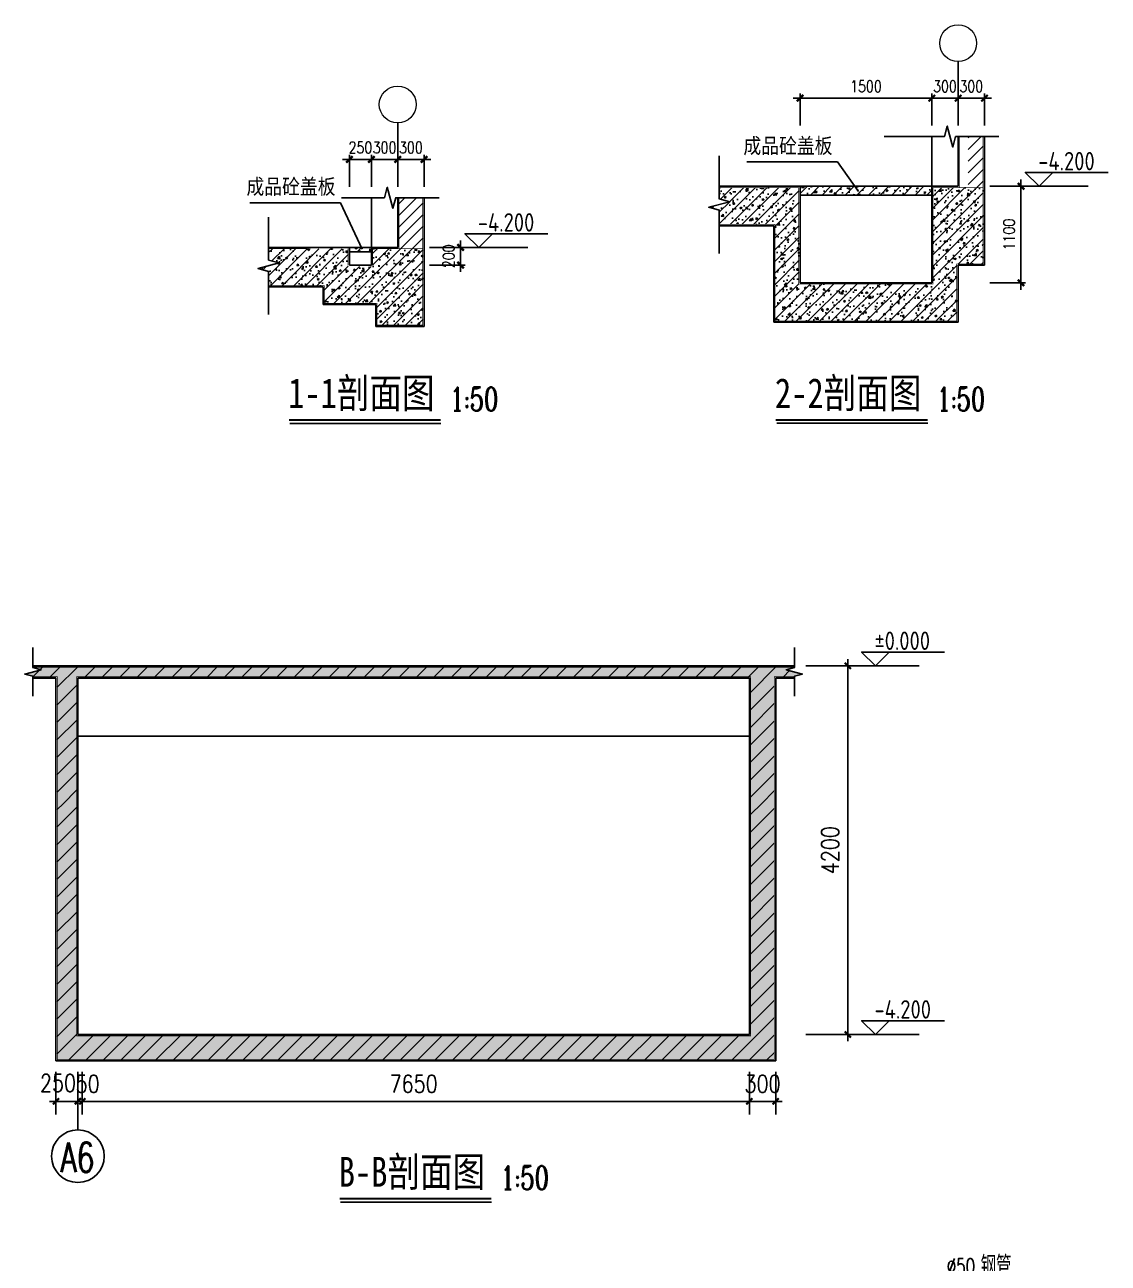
# Model space of a CAD drawing. Extents: x 953929 to 1132291, y -67290 to 107124.
# Drawn here: x 977751 to 990094, y -43753 to -29642 of the extents above; entities that cross this region are included whole.
import ezdxf
from ezdxf.enums import TextEntityAlignment as Align

# ---------------------------------------------------------------- set-up
doc = ezdxf.new("R2010")
doc.units = 0
doc.header["$MEASUREMENT"] = 0
doc.layers.get('0').update_dxf_attribs({"linetype": 'CONTINUOUS'})
doc.layers.get('DEFPOINTS').update_dxf_attribs({"linetype": 'CONTINUOUS'})
doc.layers.add('AXIS', color=3, linetype='CONTINUOUS', lineweight=9)
for name, color, linetype in [('DIM', 7, 'CONTINUOUS'), ('LG', 11, 'CONTINUOUS'), ('PUB_DIM', 123, 'CONTINUOUS'), ('PUB_TEXT', 7, 'CONTINUOUS'), ('WINDOWS', 4, 'CONTINUOUS'), ('WZ', 1, 'CONTINUOUS'), ('阳台', 4, 'CONTINUOUS')]:
    doc.layers.add(name, color=color, linetype=linetype)
doc.styles.add('_HZTXT', font='txt', dxfattribs={"width": 0.8, "bigfont": 'HZTXT'})
doc.styles.add('CHINA', font='SimSun.ttf', dxfattribs={"width": 0.85, "height": 150})
doc.styles.add('DIM_FONT', font='SIMPLEX.shx', dxfattribs={"width": 0.8})
doc.styles.add('ROMAND', font='romanc.shx', dxfattribs={"bigfont": 'bigfont.shx'})
doc.styles.add('ST', font='SimSun.ttf', dxfattribs={"width": 0.6, "height": 300})
doc.styles.add('TSS', font='tssdeng.shx', dxfattribs={"width": 0.85, "bigfont": 'tssdchn.shx'})
doc.dimstyles.new('100-MS-OUT', dxfattribs={"dimscale": 0, "dimtxt": 250, "dimasz": 1, "dimexe": 150, "dimexo": 0, "dimgap": 150, "dimtad": 1, "dimdec": 0, "dimzin": 0, "dimdsep": 46, "dimtxsty": 'DIM_FONT', "dimsah": 1, "dimcen": 200, "dimclrd": 4, "dimclre": 4, "dimclrt": 4, "dimadec": 0, "dimazin": 0, "dimtfac": 1, "dimtdec": 0, "dimtix": 1, "dimtmove": 2, "dimatfit": 3, "dimfxl": 0, "dimtolj": 1, "dimtzin": 0, "dimarcsym": 0})
doc.dimstyles.get("Standard").update_dxf_attribs({"dimtxt": 375, "dimasz": 1, "dimexe": 150, "dimexo": 0, "dimgap": 200, "dimtad": 1, "dimdec": 0, "dimzin": 0, "dimdsep": 46, "dimtxsty": 'DIM_FONT', "dimblk1": '_DIMX', "dimblk2": '_DIMX', "dimsah": 1, "dimcen": 200, "dimclrd": 256, "dimclre": 256, "dimclrt": 4, "dimadec": 0, "dimazin": 0, "dimtfac": 1, "dimtdec": 0, "dimtix": 1, "dimtmove": 2, "dimatfit": 3, "dimldrblk": '_DIMX', "dimfxl": 0, "dimtolj": 1, "dimtzin": 0, "dimarcsym": 0})
pattern_1 = [(45, (-6195.09443224594, 704.582923099515), (-99.43689110435824, 99.43689110435825), [])]

# ---------------------------------------------------------------- blocks, each defined once
blk = doc.blocks.new('_DIMX')
blk.add_line((-150, 0), (150, 0))
at = {"const_width": 50}
blk.add_lwpolyline([(-70, -70), (70, 70)], dxfattribs=at)
blk = doc.blocks.new('*D125')
at = {"linetype": 'ByBlock'}
for p, q in [((1153321.354157232, 25614.12056057662), (1153321.354157232, 25977.67777512135)), ((1153621.354157232, 25614.12056057662), (1153621.354157232, 25977.67777512135)), ((1153320.829157232, 25925.17777512135), (1153320.304157232, 25925.17777512135)), ((1153321.354157232, 25925.17777512135), (1153621.354157232, 25925.17777512135)), ((1153621.879157232, 25925.17777512135), (1153622.404157232, 25925.17777512135))]:
    blk.add_line(p, q, dxfattribs=at)
at = {"layer": 'DEFPOINTS', "color": 0, "linetype": 'ByBlock'}
for p in [(1153621.354157232, 25925.17777512135), (1153321.354157232, 25614.12056057662), (1153621.354157232, 25614.12056057662)]:
    blk.add_point(p, dxfattribs=at)
at = {"linetype": 'ByBlock', "xscale": 0.5249999999999999, "yscale": 0.5249999999999999, "zscale": 0.5249999999999999}
blk.add_blockref('_DIMX', (1153321.354157232, 25925.17777512135), dxfattribs=at)
at = {"linetype": 'ByBlock', "xscale": 0.5249999999999999, "yscale": 0.5249999999999999, "zscale": 0.5249999999999999, "rotation": 180}
blk.add_blockref('_DIMX', (1153621.354157232, 25925.17777512135), dxfattribs=at)
at = {"color": 4, "linetype": 'ByBlock', "insert": (1153471.354157232, 26060.80277512135), "char_height": 131.25, "attachment_point": 5, "style": 'DIM_FONT'}
blk.add_mtext('\\A1;300', dxfattribs=at)
blk = doc.blocks.new('*D126')
at = {"linetype": 'ByBlock'}
for p, q in [((1153070.829157232, 25991.34735037608), (1153070.304157232, 25991.34735037608)), ((1153071.354157232, 25680.29013583163), (1153071.354157232, 26043.84735037608)), ((1153321.354157232, 25991.34735037608), (1153071.354157232, 25991.34735037608)), ((1153321.354157232, 25680.29013583134), (1153321.354157232, 26043.84735037608)), ((1153321.879157232, 25991.34735037608), (1153322.404157232, 25991.34735037608))]:
    blk.add_line(p, q, dxfattribs=at)
at = {"layer": 'DEFPOINTS', "color": 0, "linetype": 'ByBlock'}
for p in [(1153071.354157232, 25991.34735037608), (1153071.354157232, 25680.29013583163), (1153321.354157232, 25680.29013583134)]:
    blk.add_point(p, dxfattribs=at)
at = {"linetype": 'ByBlock', "xscale": 0.5249999999999999, "yscale": 0.5249999999999999, "zscale": 0.5249999999999999}
blk.add_blockref('_DIMX', (1153071.354157232, 25991.34735037608), dxfattribs=at)
at = {"linetype": 'ByBlock', "xscale": 0.5249999999999999, "yscale": 0.5249999999999999, "zscale": 0.5249999999999999, "rotation": 180}
blk.add_blockref('_DIMX', (1153321.354157232, 25991.34735037608), dxfattribs=at)
at = {"color": 4, "linetype": 'ByBlock', "insert": (1153196.354157232, 26126.97235037608), "char_height": 131.25, "attachment_point": 5, "style": 'DIM_FONT'}
blk.add_mtext('\\A1;250', dxfattribs=at)
blk = doc.blocks.new('*D127')
at = {"linetype": 'ByBlock'}
for p, q in [((1153934.641781117, 24594.18628616329), (1154340.292228426, 24594.18628616329)), ((1154287.792228426, 24594.71128616329), (1154287.792228426, 24595.23628616329)), ((1154287.792228426, 24594.18628616329), (1154287.792228426, 24394.18628616329)), ((1153934.641781117, 24394.18628616329), (1154340.292228426, 24394.18628616329)), ((1154287.792228426, 24393.66128616329), (1154287.792228426, 24393.13628616329))]:
    blk.add_line(p, q, dxfattribs=at)
at = {"layer": 'DEFPOINTS', "color": 0, "linetype": 'ByBlock'}
for p in [(1153934.641781117, 24594.18628616329), (1153934.641781117, 24394.18628616329), (1154287.792228426, 24394.18628616329)]:
    blk.add_point(p, dxfattribs=at)
at = {"linetype": 'ByBlock', "xscale": 0.5249999999999999, "yscale": 0.5249999999999999, "zscale": 0.5249999999999999}
for p, rotation in [((1154287.792228426, 24594.18628616329), 270), ((1154287.792228426, 24394.18628616329), 90)]:
    blk.add_blockref('_DIMX', p, dxfattribs=dict(at, rotation=rotation))
at = {"color": 4, "linetype": 'ByBlock', "insert": (1154152.167228426, 24494.18628616329), "char_height": 131.25, "attachment_point": 5, "rotation": 90, "style": 'DIM_FONT'}
blk.add_mtext('\\A1;200', dxfattribs=at)
blk = doc.blocks.new('*D128')
at = {"linetype": 'ByBlock'}
for p, q in [((1153621.354157232, 25614.12056057662), (1153621.354157232, 25977.67777512135)), ((1153921.354157232, 25614.12056057662), (1153921.354157232, 25977.67777512135)), ((1153620.829157232, 25925.17777512135), (1153620.304157232, 25925.17777512135)), ((1153921.354157232, 25925.17777512135), (1153621.354157232, 25925.17777512135)), ((1153921.879157232, 25925.17777512135), (1153922.404157232, 25925.17777512135))]:
    blk.add_line(p, q, dxfattribs=at)
at = {"layer": 'DEFPOINTS', "color": 0, "linetype": 'ByBlock'}
for p in [(1153621.354157232, 25925.17777512135), (1153621.354157232, 25614.12056057662), (1153921.354157232, 25614.12056057662)]:
    blk.add_point(p, dxfattribs=at)
at = {"linetype": 'ByBlock', "xscale": 0.5249999999999999, "yscale": 0.5249999999999999, "zscale": 0.5249999999999999}
blk.add_blockref('_DIMX', (1153621.354157232, 25925.17777512135), dxfattribs=at)
at = {"linetype": 'ByBlock', "xscale": 0.5249999999999999, "yscale": 0.5249999999999999, "zscale": 0.5249999999999999, "rotation": 180}
blk.add_blockref('_DIMX', (1153921.354157232, 25925.17777512135), dxfattribs=at)
at = {"color": 4, "linetype": 'ByBlock', "insert": (1153771.354157232, 26060.80277512135), "char_height": 131.25, "attachment_point": 5, "style": 'DIM_FONT'}
blk.add_mtext('\\A1;300', dxfattribs=at)
blk = doc.blocks.new('*D134')
at = {"linetype": 'ByBlock'}
for p, q in [((1158694.191699792, 25286.59767645074), (1158694.191699792, 25650.15489099518)), ((1160193.666699793, 25597.65489099518), (1158694.716699792, 25597.65489099518)), ((1160194.191699793, 25286.59767645044), (1160194.191699793, 25650.15489099518))]:
    blk.add_line(p, q, dxfattribs=at)
at = {"layer": 'DEFPOINTS', "color": 0, "linetype": 'ByBlock'}
for p in [(1158694.191699792, 25597.65489099518), (1158694.191699792, 25286.59767645074), (1160194.191699793, 25286.59767645044)]:
    blk.add_point(p, dxfattribs=at)
at = {"linetype": 'ByBlock', "xscale": 0.5249999999999999, "yscale": 0.5249999999999999, "zscale": 0.5249999999999999, "rotation": 180}
blk.add_blockref('_DIMX', (1158694.191699792, 25597.65489099518), dxfattribs=at)
at = {"linetype": 'ByBlock', "xscale": 0.5249999999999999, "yscale": 0.5249999999999999, "zscale": 0.5249999999999999}
blk.add_blockref('_DIMX', (1160194.191699793, 25597.65489099518), dxfattribs=at)
at = {"color": 4, "linetype": 'ByBlock', "insert": (1159444.191699793, 25733.27989099518), "char_height": 131.25, "attachment_point": 5, "style": 'DIM_FONT'}
blk.add_mtext('\\A1;1500', dxfattribs=at)
blk = doc.blocks.new('*D133')
at = {"linetype": 'ByBlock'}
for p, q in [((1153320.829157232, 25597.65489099518), (1153320.304157232, 25597.65489099518)), ((1153321.354157232, 25286.59767645044), (1153321.354157232, 25650.15489099518)), ((1153321.354157232, 25597.65489099518), (1153621.354157232, 25597.65489099518)), ((1153621.354157232, 25286.59767645045), (1153621.354157232, 25650.15489099518)), ((1153621.879157232, 25597.65489099518), (1153622.404157232, 25597.65489099518))]:
    blk.add_line(p, q, dxfattribs=at)
at = {"layer": 'DEFPOINTS', "color": 0, "linetype": 'ByBlock'}
for p in [(1153621.354157232, 25597.65489099518), (1153321.354157232, 25286.59767645044), (1153621.354157232, 25286.59767645045)]:
    blk.add_point(p, dxfattribs=at)
at = {"linetype": 'ByBlock', "xscale": 0.5249999999999999, "yscale": 0.5249999999999999, "zscale": 0.5249999999999999}
blk.add_blockref('_DIMX', (1153321.354157232, 25597.65489099518), dxfattribs=at)
at = {"linetype": 'ByBlock', "xscale": 0.5249999999999999, "yscale": 0.5249999999999999, "zscale": 0.5249999999999999, "rotation": 180}
blk.add_blockref('_DIMX', (1153621.354157232, 25597.65489099518), dxfattribs=at)
at = {"color": 4, "linetype": 'ByBlock', "insert": (1153471.354157232, 25733.27989099518), "char_height": 131.25, "attachment_point": 5, "style": 'DIM_FONT'}
blk.add_mtext('\\A1;300', dxfattribs=at)
blk = doc.blocks.new('*D136')
at = {"linetype": 'ByBlock'}
for p, q in [((1153620.829157232, 25597.65489099518), (1153620.304157232, 25597.65489099518)), ((1153621.354157232, 25286.59767645045), (1153621.354157232, 25650.15489099518)), ((1153921.354157232, 25597.65489099518), (1153621.354157232, 25597.65489099518)), ((1153921.354157232, 25286.59767645045), (1153921.354157232, 25650.15489099518)), ((1153921.879157232, 25597.65489099518), (1153922.404157232, 25597.65489099518))]:
    blk.add_line(p, q, dxfattribs=at)
at = {"layer": 'DEFPOINTS', "color": 0, "linetype": 'ByBlock'}
for p in [(1153621.354157232, 25597.65489099518), (1153621.354157232, 25286.59767645045), (1153921.354157232, 25286.59767645045)]:
    blk.add_point(p, dxfattribs=at)
at = {"linetype": 'ByBlock', "xscale": 0.5249999999999999, "yscale": 0.5249999999999999, "zscale": 0.5249999999999999}
blk.add_blockref('_DIMX', (1153621.354157232, 25597.65489099518), dxfattribs=at)
at = {"linetype": 'ByBlock', "xscale": 0.5249999999999999, "yscale": 0.5249999999999999, "zscale": 0.5249999999999999, "rotation": 180}
blk.add_blockref('_DIMX', (1153921.354157232, 25597.65489099518), dxfattribs=at)
at = {"color": 4, "linetype": 'ByBlock', "insert": (1153771.354157232, 25733.27989099518), "char_height": 131.25, "attachment_point": 5, "style": 'DIM_FONT'}
blk.add_mtext('\\A1;300', dxfattribs=at)
blk = doc.blocks.new('*D135')
at = {"linetype": 'ByBlock'}
for p, q in [((1160857.406427474, 24594.18628616329), (1161263.056874784, 24594.18628616329)), ((1161210.556874784, 24593.66128616329), (1161210.556874784, 23494.71128616329)), ((1160857.406427474, 23494.18628616329), (1161263.056874784, 23494.18628616329))]:
    blk.add_line(p, q, dxfattribs=at)
at = {"layer": 'DEFPOINTS', "color": 0, "linetype": 'ByBlock'}
for p in [(1160857.406427474, 24594.18628616329), (1160857.406427474, 23494.18628616329), (1161210.556874784, 23494.18628616329)]:
    blk.add_point(p, dxfattribs=at)
at = {"linetype": 'ByBlock', "xscale": 0.5249999999999999, "yscale": 0.5249999999999999, "zscale": 0.5249999999999999}
for p, rotation in [((1161210.556874784, 24594.18628616329), 90), ((1161210.556874784, 23494.18628616329), 270)]:
    blk.add_blockref('_DIMX', p, dxfattribs=dict(at, rotation=rotation))
at = {"color": 4, "linetype": 'ByBlock', "insert": (1161074.931874784, 24044.18628616329), "char_height": 131.25, "attachment_point": 5, "rotation": 90, "style": 'DIM_FONT'}
blk.add_mtext('\\A1;1100', dxfattribs=at)
blk = doc.blocks.new('*D457')
at = {"color": 4, "linetype": 'ByBlock'}
for p, q in [((992934.7708069453, -37214.89779630152), (993562.5413762132, -37214.89779630152)), ((993412.5413762132, -37215.39779630152), (993412.5413762132, -41414.39779630152)), ((992934.7708069453, -41414.89779630152), (993562.5413762132, -41414.89779630152))]:
    blk.add_line(p, q, dxfattribs=at)
at = {"layer": 'DEFPOINTS', "color": 0, "linetype": 'ByBlock'}
for p in [(992934.7708069453, -37214.89779630152), (992934.7708069453, -41414.89779630152), (993412.5413762132, -41414.89779630152)]:
    blk.add_point(p, dxfattribs=at)
at = {"color": 4, "linetype": 'ByBlock', "xscale": 0.5, "yscale": 0.5, "zscale": 0.5}
for p, rotation in [((993412.5413762132, -37214.89779630152), 90), ((993412.5413762132, -41414.89779630152), 270)]:
    blk.add_blockref('_DIMX', p, dxfattribs=dict(at, rotation=rotation))
at = {"color": 4, "linetype": 'ByBlock', "insert": (993212.5413762132, -39314.89779630152), "char_height": 200, "attachment_point": 5, "rotation": 90, "style": 'DIM_FONT'}
blk.add_mtext('\\A1;4200', dxfattribs=at)
blk = doc.blocks.new('*D472')
at = {"color": 4, "linetype": 'ByBlock'}
for p, q in [((975134.3246766179, -43688.27436780266), (975134.3246766179, -44175.14977495559)), ((982784.3246766167, -43688.27436780266), (982784.3246766167, -44175.14977495559)), ((982783.8246766167, -44025.14977495559), (975134.8246766179, -44025.14977495559))]:
    blk.add_line(p, q, dxfattribs=at)
at = {"layer": 'DEFPOINTS', "color": 0, "linetype": 'ByBlock'}
for p in [(975134.3246766179, -43688.27436780266), (982784.3246766167, -43688.27436780266), (975134.3246766179, -44025.14977495559)]:
    blk.add_point(p, dxfattribs=at)
at = {"color": 4, "linetype": 'ByBlock', "xscale": 0.5, "yscale": 0.5, "zscale": 0.5, "rotation": 180}
blk.add_blockref('_DIMX', (975134.3246766179, -44025.14977495559), dxfattribs=at)
at = {"color": 4, "linetype": 'ByBlock', "xscale": 0.5, "yscale": 0.5, "zscale": 0.5}
blk.add_blockref('_DIMX', (982784.3246766167, -44025.14977495559), dxfattribs=at)
at = {"color": 4, "linetype": 'ByBlock', "insert": (978959.3246766173, -43825.14977495559), "char_height": 200, "attachment_point": 5, "style": 'DIM_FONT'}
blk.add_mtext('\\A1;7650', dxfattribs=at)
blk = doc.blocks.new('*D473')
at = {"color": 4, "linetype": 'ByBlock'}
for p, q in [((974884.3246766176, -43688.27436780278), (974884.3246766176, -44175.1497749555)), ((975134.3246766179, -43688.27436780266), (975134.3246766179, -44175.1497749555)), ((975133.8246766179, -44025.1497749555), (974884.8246766176, -44025.1497749555))]:
    blk.add_line(p, q, dxfattribs=at)
at = {"layer": 'DEFPOINTS', "color": 0, "linetype": 'ByBlock'}
for p in [(974884.3246766176, -43688.27436780278), (975134.3246766179, -43688.27436780266), (974884.3246766176, -44025.1497749555)]:
    blk.add_point(p, dxfattribs=at)
at = {"color": 4, "linetype": 'ByBlock', "xscale": 0.5, "yscale": 0.5, "zscale": 0.5, "rotation": 180}
blk.add_blockref('_DIMX', (974884.3246766176, -44025.1497749555), dxfattribs=at)
at = {"color": 4, "linetype": 'ByBlock', "xscale": 0.5, "yscale": 0.5, "zscale": 0.5}
blk.add_blockref('_DIMX', (975134.3246766179, -44025.1497749555), dxfattribs=at)
at = {"color": 4, "linetype": 'ByBlock', "insert": (974908.1713448315, -43815.77063752932), "char_height": 200, "attachment_point": 5, "style": 'DIM_FONT'}
blk.add_mtext('\\A1;250', dxfattribs=at)
blk = doc.blocks.new('*D474')
at = {"color": 4, "linetype": 'ByBlock'}
for p, q in [((982784.3246766167, -43688.27436780266), (982784.3246766167, -44175.14977495559)), ((983084.3246766146, -43688.27436780267), (983084.3246766146, -44175.14977495559)), ((982783.8246766167, -44025.14977495559), (982783.3246766167, -44025.14977495559)), ((982784.3246766167, -44025.14977495559), (983084.3246766146, -44025.14977495559)), ((983084.8246766146, -44025.14977495559), (983085.3246766146, -44025.14977495559))]:
    blk.add_line(p, q, dxfattribs=at)
at = {"layer": 'DEFPOINTS', "color": 0, "linetype": 'ByBlock'}
for p in [(982784.3246766167, -43688.27436780266), (983084.3246766146, -43688.27436780267), (983084.3246766146, -44025.14977495559)]:
    blk.add_point(p, dxfattribs=at)
at = {"color": 4, "linetype": 'ByBlock', "xscale": 0.5, "yscale": 0.5, "zscale": 0.5}
blk.add_blockref('_DIMX', (982784.3246766167, -44025.14977495559), dxfattribs=at)
at = {"color": 4, "linetype": 'ByBlock', "xscale": 0.5, "yscale": 0.5, "zscale": 0.5, "rotation": 180}
blk.add_blockref('_DIMX', (983084.3246766146, -44025.14977495559), dxfattribs=at)
at = {"color": 4, "linetype": 'ByBlock', "insert": (982934.3246766157, -43825.14977495559), "char_height": 200, "attachment_point": 5, "style": 'DIM_FONT'}
blk.add_mtext('\\A1;300', dxfattribs=at)
blk = doc.blocks.new('*D475')
at = {"color": 4, "linetype": 'ByBlock'}
for p, q in [((975134.3246766179, -43688.27436780266), (975134.3246766179, -44175.1497749555)), ((975184.3246766179, -43688.27436780266), (975184.3246766179, -44175.1497749555)), ((975133.8246766179, -44025.1497749555), (975133.3246766179, -44025.1497749555)), ((975134.3246766179, -44025.1497749555), (975184.3246766179, -44025.1497749555)), ((975134.3246766179, -44025.1497749555), (975184.3246766179, -44025.1497749555)), ((975184.8246766179, -44025.1497749555), (975185.3246766179, -44025.1497749555))]:
    blk.add_line(p, q, dxfattribs=at)
at = {"layer": 'DEFPOINTS', "color": 0, "linetype": 'ByBlock'}
for p in [(975134.3246766179, -43688.27436780266), (975184.3246766179, -43688.27436780266), (975184.3246766179, -44025.1497749555)]:
    blk.add_point(p, dxfattribs=at)
at = {"color": 4, "linetype": 'ByBlock', "xscale": 0.5, "yscale": 0.5, "zscale": 0.5}
blk.add_blockref('_DIMX', (975134.3246766179, -44025.1497749555), dxfattribs=at)
at = {"color": 4, "linetype": 'ByBlock', "xscale": 0.5, "yscale": 0.5, "zscale": 0.5, "rotation": 180}
blk.add_blockref('_DIMX', (975184.3246766179, -44025.1497749555), dxfattribs=at)
at = {"color": 4, "linetype": 'ByBlock', "insert": (975246.1118132334, -43825.1497749555), "char_height": 200, "attachment_point": 5, "style": 'DIM_FONT'}
blk.add_mtext('\\A1;50', dxfattribs=at)

msp = doc.modelspace()

# ---------------------------------------------------------------- hatches: boundary and pattern name
at = {"layer": 'DIM'}
h = msp.add_hatch(dxfattribs=at)
h.set_pattern_fill('ANSI31', color=8, scale=1125, style=0)
h.set_pattern_definition(pattern_1)
h.paths.add_polyline_path([(986020.9505579527, -38516.67527405685), (986290.9505579504, -38516.67527405685), (986290.9505579505, -37071.64152603418), (986518.0018847663, -37071.64152603417), (986518.0018847662, -37064.97366985263), (986610.8143847666, -37040.10463542936), (986425.1893847662, -36990.36656658449), (986518.0018847664, -36965.49753216266), (986518.0018847664, -36961.64152603417), (977843.8992311403, -36961.64152603417), (977843.89923114, -36966.06946985579), (977936.7117311402, -36990.93850427766), (977751.0867311397, -37040.67657312257), (977843.8992311403, -37065.54560754581), (977843.8992311404, -37071.64152603417), (978120.9505579534, -37071.64152603416), (978120.9505579533, -38516.67527405685), (978340.9505579539, -38516.67527405685), (978340.950557954, -37071.64152603417), (986020.9505579526, -37071.64152603418)])
h = msp.add_hatch(dxfattribs=at)
h.set_pattern_fill('AR-CONC', color=8, scale=37.5, style=0)
h.set_pattern_definition([(49.99999999999999, (-6195.09443224594, 704.582923099515), (268.9725684752826, -23.53205061847316), [28.125, -309.375]), (355, (-6195.09443224594, 704.582923099515), (-52.031750104875, 282.0720501375044), [22.5, -247.5]), (100.4514, (-6172.68005224594, 702.6219205995151), (216.9410181427581, 258.5398282728576), [23.90257125, -262.928292]), (46.18420000000001, (-6195.09443224594, 779.582923099515), (400.2153932346167, -62.06963037338178), [42.1875, -464.0625]), (96.6356, (-6161.74315287094, 774.4104329745151), (350.4985145807638, 365.2942015876657), [35.853858, -394.392375]), (351.1842, (-6195.09443224594, 779.582923099515), (350.4982294251102, 365.2944753469967), [33.75, -371.25]), (21, (-6157.59443224594, 760.832923099515), (223.8401445444231, -150.9820839995021), [28.125, -309.375]), (326.0000000000001, (-6157.59443224594, 760.832923099515), (91.24324947059314, 271.9312668925699), [22.5, -247.5]), (71.4514, (-6138.94109487094, 748.251070849515), (315.0834857180587, 120.9489362662322), [23.90257125, -262.928292]), (37.50000000000001, (-6195.09443224594, 704.582923099515), (4.559945743984001, 124.8351951867418), [0, -244.5, 0, -251.25, 0, -248.4375]), (7.499999999999999, (-6195.09443224594, 704.582923099515), (98.65107654080573, 147.9043919558851), [0, -143.25, 0, -238.875, 0, -94.6875]), (327.5, (-6278.71943224594, 704.582923099515), (200.1834135646534, -8.458076900392426), [0, -93.75, 0, -292.5, 0, -388.125]), (317.5, (-6316.21943224594, 704.582923099515), (218.6948135033948, 37.53936837461912), [0, -121.875, 0, -194.25, 0, -275.625])])
h.paths.add_polyline_path([(986290.9505579504, -37071.64152603418), (986518.0018847663, -37071.64152603417), (986518.0018847662, -37064.97366985263), (986610.8143847666, -37040.10463542936), (986425.1893847662, -36990.36656658449), (986518.0018847664, -36965.49753216266), (986518.0018847664, -36961.64152603417), (977843.8992311403, -36961.64152603417), (977843.89923114, -36966.06946985579), (977936.7117311402, -36990.93850427766), (977751.0867311397, -37040.67657312257), (977843.8992311403, -37065.54560754581), (977843.8992311404, -37071.64152603417), (978120.9505579534, -37071.64152603416), (978120.9505579533, -38516.67527405685), (978340.9505579539, -38516.67527405685), (978340.950557954, -37071.64152603417), (986020.9505579526, -37071.64152603418), (986020.9505579527, -38516.67527405685), (986290.9505579504, -38516.67527405685)])
h.paths.add_polyline_path([(986290.9505579503, -38516.67527405685), (986020.9505579526, -38516.67527405684), (986020.950557953, -41161.64152603419), (978340.9505579538, -41161.64152603415), (978340.9505579539, -38516.67527405686), (978120.9505579536, -38516.67527405686), (978120.9505579536, -41431.64152603415), (986290.9505579503, -41431.64152603416)])
h = msp.add_hatch(dxfattribs=at)
h.set_pattern_fill('ANSI31', color=8, scale=1125, style=0)
h.set_pattern_definition(pattern_1)
h.paths.add_polyline_path([(986020.950557953, -41161.64152603419), (978340.9505579538, -41161.64152603415), (978340.9505579539, -38516.67527405686), (978120.9505579536, -38516.67527405686), (978120.9505579536, -41431.64152603415), (986290.9505579503, -41431.64152603416), (986290.9505579504, -38516.67527405685), (986020.9505579527, -38516.67527405685)])
at = {"layer": '阳台'}
h = msp.add_hatch(dxfattribs=at)
h.set_pattern_fill('ANSI31', color=8, scale=750, angle=180, style=0)
h.set_pattern_definition([(225, (-166487.6824608628, -56976.57314059802), (66.29126073623881, -66.29126073623885), [])])
h.paths.add_polyline_path([(988098.671696369, -32597.38685443503), (986568.671696369, -32597.38685443471), (986568.6716963692, -31497.38685443578), (985663.3770726566, -31497.38685443474), (985663.3770726566, -31625.89504776432), (985783.3770726566, -31658.04895085676), (985543.3770726566, -31722.35675704008), (985663.3770726566, -31754.51066013103), (985663.3770726566, -31917.38685443474), (986298.6716963685, -31917.38685443474), (986298.6716963685, -33017.38685443474), (988368.6716963692, -33017.38685443474), (988368.6716963692, -32367.38685443474), (988668.6716963697, -32367.38685443474), (988668.6716963692, -31497.38685443474), (988498.6716963692, -31497.38685443474), (988098.6716963697, -31497.38685443474)])
h.paths.add_polyline_path([(988668.6716963697, -30916.21642880896), (988498.6716963697, -30916.21642880896), (988498.6716963692, -31497.38685443474), (988668.671696369, -31497.38685443474)])
h = msp.add_hatch(dxfattribs=at)
h.set_pattern_fill('AR-CONC', color=8, scale=30, style=0)
h.set_pattern_definition([(49.99999999999999, (-166487.6824608628, -56976.57314059802), (215.178054780226, -18.82564049477853), [22.5, -247.5]), (355, (-166487.6824608628, -56976.57314059802), (-41.6254000839, 225.6576401100035), [18, -198]), (100.4514, (-166469.7509568628, -56978.14194259801), (173.5528145142065, 206.8318626182861), [19.12205699999997, -210.3426335999997]), (46.18420000000001, (-166487.6824608628, -56916.57314059802), (320.1723145876933, -49.65570429870542), [33.75, -371.25]), (96.6356, (-166461.0014373628, -56920.71113269802), (280.398811664611, 292.2353612701325), [28.68308639999997, -315.5138999999994]), (351.1842, (-166487.6824608628, -56916.57314059802), (280.3985835400882, 292.2355802775974), [27, -297]), (21, (-166457.6824608628, -56931.57314059802), (179.0721156355385, -120.7856671996016), [22.5, -247.5]), (326.0000000000001, (-166457.6824608628, -56931.57314059802), (72.99459957647451, 217.5450135140559), [18, -198]), (71.4514, (-166442.7597909628, -56941.63862239802), (252.066788574447, 96.75914901298572), [19.122057, -210.3426336]), (37.50000000000001, (-166487.6824608628, -56976.57314059802), (3.647956595187201, 99.86815614939344), [0, -195.6, 0, -201, 0, -198.75]), (7.499999999999999, (-166487.6824608628, -56976.57314059802), (78.92086123264458, 118.3235135647081), [0, -114.6, 0, -191.1, 0, -75.75]), (327.5, (-166554.5824608628, -56976.57314059802), (160.1467308517227, -6.76646152031394), [0, -75, 0, -234, 0, -310.5]), (317.5, (-166584.5824608628, -56976.57314059802), (174.9558508027159, 30.03149469969529), [0, -97.5, 0, -155.4, 0, -220.5])])
h.paths.add_polyline_path([(988098.671696369, -32597.38685443506), (986568.6716963691, -32597.38685443471), (986568.6716963693, -31497.38685443578), (985663.3770726568, -31497.38685443474), (985663.3770726565, -31625.89504776429), (985783.3770726565, -31658.04895085678), (985543.3770726566, -31722.35675704011), (985663.3770726566, -31754.51066013094), (985663.3770726565, -31917.38685443474), (986298.6716963685, -31917.38685443474), (986298.6716963686, -33017.38685443474), (988368.6716963692, -33017.38685443474), (988368.6716963692, -32367.38685443474), (988668.6716963694, -32367.38685443474), (988668.6716963691, -31497.38685443474), (988498.6716963692, -31497.38685443474), (988098.6716963695, -31497.38685443474)])
h = msp.add_hatch(dxfattribs=at)
h.set_pattern_fill('ANSI31', color=8, scale=750, angle=180, style=0)
h.set_pattern_definition([(225, (7399.499152650475, 21271.48340580275), (66.29126073623881, -66.29126073623885), [])])
h.paths.add_polyline_path([(986583.6716963692, -31482.38685443441), (986583.6716963693, -31582.38685443442), (988083.6716963695, -31582.38685443474), (988083.6716963692, -31482.38685443473)])
h = msp.add_hatch(dxfattribs=at)
h.set_pattern_fill('AR-CONC', color=8, scale=30, style=0)
h.set_pattern_definition([(49.99999999999999, (7399.499152650475, 21271.48340580275), (215.178054780226, -18.82564049477853), [22.5, -247.5]), (355, (7399.499152650475, 21271.48340580275), (-41.6254000839, 225.6576401100035), [18, -198]), (100.4514, (7417.430656650475, 21269.91460380275), (173.5528145142065, 206.8318626182861), [19.12205699999999, -210.3426335999999]), (46.18420000000001, (7399.499152650475, 21331.48340580275), (320.1723145876933, -49.65570429870542), [33.75, -371.25]), (96.6356, (7426.180176150476, 21327.34541370274), (280.398811664611, 292.2353612701325), [28.68308639999998, -315.5138999999997]), (351.1842, (7399.499152650475, 21331.48340580275), (280.3985835400882, 292.2355802775974), [27, -297]), (21, (7429.499152650475, 21316.48340580275), (179.0721156355385, -120.7856671996016), [22.5, -247.5]), (326.0000000000001, (7429.499152650475, 21316.48340580275), (72.99459957647451, 217.5450135140559), [18, -198]), (71.4514, (7444.421822550474, 21306.41792400274), (252.066788574447, 96.75914901298572), [19.122057, -210.3426336]), (37.50000000000001, (7399.499152650475, 21271.48340580275), (3.647956595187201, 99.86815614939344), [0, -195.6, 0, -201, 0, -198.75]), (7.499999999999999, (7399.499152650475, 21271.48340580275), (78.92086123264458, 118.3235135647081), [0, -114.6, 0, -191.1, 0, -75.75]), (327.5, (7332.599152650473, 21271.48340580275), (160.1467308517227, -6.76646152031394), [0, -75, 0, -234, 0, -310.5]), (317.5, (7302.599152650473, 21271.48340580275), (174.9558508027159, 30.03149469969529), [0, -97.5, 0, -155.4, 0, -220.5])])
h.paths.add_polyline_path([(988083.6716963694, -31582.38685443474), (988083.6716963694, -31482.38685443473), (986583.6716963693, -31482.38685443441), (986583.6716963691, -31582.38685443441)])
h = msp.add_hatch(dxfattribs=at)
h.set_pattern_fill('ANSI31', color=8, scale=750, angle=180, style=0)
h.set_pattern_definition([(225, (-171621.7997990665, -56774.20167267462), (66.29126073623881, -66.29126073623885), [])])
h.paths.add_polyline_path([(981714.5543581658, -32195.01538651133), (981714.5543581654, -32395.01538651163), (981434.5543581651, -32395.01538651131), (981434.5543581657, -32195.01538651239), (980529.2597344529, -32195.01538651134), (980529.259734453, -32323.52357984089), (980649.2597344528, -32355.67748293337), (980409.2597344528, -32419.98528911672), (980529.2597344529, -32452.13919220757), (980529.2597344528, -32615.01538651134), (981164.5543581648, -32615.01538651134), (981164.5543581648, -32815.01538651134), (981764.5543581656, -32815.01538651133), (981764.5543581654, -33065.01538651134), (982284.5543581657, -33065.01538651134), (982284.5543581654, -32195.01538651134), (982014.5543581655, -32195.01538651134)])
h.paths.add_polyline_path([(982014.5543581655, -32195.01538651134), (982284.554358165, -32195.01538651134), (982284.5543581657, -31613.84496088556), (982014.5543581657, -31613.84496088556)])
h = msp.add_hatch(dxfattribs=at)
h.set_pattern_fill('AR-CONC', color=8, scale=30, style=0)
h.set_pattern_definition([(49.99999999999999, (-171621.7997990665, -56774.20167267462), (215.178054780226, -18.82564049477853), [22.5, -247.5]), (355, (-171621.7997990665, -56774.20167267462), (-41.6254000839, 225.6576401100035), [18, -198]), (100.4514, (-171603.8682950665, -56775.77047467462), (173.5528145142065, 206.8318626182861), [19.12205699999998, -210.3426335999998]), (46.18420000000001, (-171621.7997990665, -56714.20167267462), (320.1723145876933, -49.65570429870542), [33.75, -371.25]), (96.6356, (-171595.1187755665, -56718.33966477463), (280.398811664611, 292.2353612701325), [28.68308639999998, -315.5138999999996]), (351.1842, (-171621.7997990665, -56714.20167267462), (280.3985835400882, 292.2355802775974), [27, -297]), (21, (-171591.7997990665, -56729.20167267462), (179.0721156355385, -120.7856671996016), [22.5, -247.5]), (326.0000000000001, (-171591.7997990665, -56729.20167267462), (72.99459957647451, 217.5450135140559), [18, -198]), (71.4514, (-171576.8771291665, -56739.26715447463), (252.066788574447, 96.75914901298572), [19.122057, -210.3426336]), (37.50000000000001, (-171621.7997990665, -56774.20167267462), (3.647956595187201, 99.86815614939344), [0, -195.6, 0, -201, 0, -198.75]), (7.499999999999999, (-171621.7997990665, -56774.20167267462), (78.92086123264458, 118.3235135647081), [0, -114.6, 0, -191.1, 0, -75.75]), (327.5, (-171688.6997990665, -56774.20167267462), (160.1467308517227, -6.76646152031394), [0, -75, 0, -234, 0, -310.5]), (317.5, (-171718.6997990665, -56774.20167267462), (174.9558508027159, 30.03149469969529), [0, -97.5, 0, -155.4, 0, -220.5])])
h.paths.add_polyline_path([(981714.554358166, -32195.01538651134), (981714.5543581654, -32395.01538651163), (981434.5543581651, -32395.01538651131), (981434.5543581657, -32195.01538651239), (980529.2597344529, -32195.01538651134), (980529.259734453, -32323.52357984089), (980649.2597344528, -32355.67748293337), (980409.2597344528, -32419.98528911672), (980529.2597344529, -32452.13919220757), (980529.2597344528, -32615.01538651134), (981164.5543581648, -32615.01538651134), (981164.5543581648, -32815.01538651134), (981764.5543581656, -32815.01538651133), (981764.5543581654, -33065.01538651134), (982284.5543581657, -33065.01538651134), (982284.5543581654, -32195.01538651134), (982014.5543581655, -32195.01538651134)])
h = msp.add_hatch(dxfattribs=at)
h.set_pattern_fill('ANSI31', color=8, scale=750, angle=180, style=0)
h.set_pattern_definition([(225, (7888.219357007183, 20573.85487372614), (66.29126073623881, -66.29126073623885), [])])
h.paths.add_polyline_path([(981699.5543581656, -32230.01538651133), (981699.5543581658, -32180.01538651135), (981449.5543581652, -32180.01538651104), (981449.5543581652, -32230.01538651105)])
h = msp.add_hatch(dxfattribs=at)
h.set_pattern_fill('AR-CONC', color=8, scale=30, style=0)
h.set_pattern_definition([(49.99999999999999, (7888.219357007183, 20573.85487372614), (215.178054780226, -18.82564049477853), [22.5, -247.5]), (355, (7888.219357007183, 20573.85487372614), (-41.6254000839, 225.6576401100035), [18, -198]), (100.4514, (7906.150861007183, 20572.28607172615), (173.5528145142065, 206.8318626182861), [19.12205699999999, -210.3426335999999]), (46.18420000000001, (7888.219357007183, 20633.85487372614), (320.1723145876933, -49.65570429870542), [33.75, -371.25]), (96.6356, (7914.900380507184, 20629.71688162614), (280.398811664611, 292.2353612701325), [28.68308639999998, -315.5138999999997]), (351.1842, (7888.219357007183, 20633.85487372614), (280.3985835400882, 292.2355802775974), [27, -297]), (21, (7918.219357007183, 20618.85487372614), (179.0721156355385, -120.7856671996016), [22.5, -247.5]), (326.0000000000001, (7918.219357007183, 20618.85487372614), (72.99459957647451, 217.5450135140559), [18, -198]), (71.4514, (7933.142026907182, 20608.78939192614), (252.066788574447, 96.75914901298572), [19.122057, -210.3426336]), (37.50000000000001, (7888.219357007183, 20573.85487372614), (3.647956595187201, 99.86815614939344), [0, -195.6, 0, -201, 0, -198.75]), (7.499999999999999, (7888.219357007183, 20573.85487372614), (78.92086123264458, 118.3235135647081), [0, -114.6, 0, -191.1, 0, -75.75]), (327.5, (7821.319357007182, 20573.85487372614), (160.1467308517227, -6.76646152031394), [0, -75, 0, -234, 0, -310.5]), (317.5, (7791.319357007182, 20573.85487372614), (174.9558508027159, 30.03149469969529), [0, -97.5, 0, -155.4, 0, -220.5])])
h.paths.add_polyline_path([(981699.5543581656, -32230.01538651134), (981699.5543581657, -32180.01538651134), (981449.5543581652, -32180.01538651105), (981449.5543581652, -32230.01538651105)])

# ---------------------------------------------------------------- linework, layer by layer
at = {"layer": 'AXIS'}
for centre in [(988383.6716963694, -29852.47451286309), (981999.5543581657, -30550.10304493969)]:
    msp.add_circle(centre, 210, dxfattribs=at)
at = {"layer": 'DIM'}
for p, q in [((987010.5377760081, -31205.61471526779), (985977.8985318159, -31205.61471526779)), ((987247.0500468671, -31542.39901389292), (987010.5377760081, -31205.61471526779)), ((981349.455663063, -31670.47161059134), (980316.8164188707, -31670.47161059134)), ((981595.5814451043, -32199.33853253268), (981349.455663063, -31670.47161059134)), ((982492.3139980141, -34183.50479505019), (980772.034046112, -34183.50479505019)), ((988038.3265527404, -34183.37661539734), (986318.0466008383, -34183.37661539734)), ((978355.9505579538, -41571.1685962851), (978355.9505579536, -42233.14525731007)), ((983068.8737327239, -43055.58761111327), (981348.5937808218, -43055.58761111327))]:
    msp.add_line(p, q, dxfattribs=at)
at = {"layer": 'DIM', "const_width": 24}
for points in [[(982490.2370101543, -34145.06555087154), (980760.5189652474, -34145.06555087154)], [(988036.2495648806, -34144.93737121869), (986306.5315199738, -34144.93737121869)], [(983066.7967448641, -43017.14836693462), (981337.0786999572, -43017.14836693462)]]:
    msp.add_lwpolyline(points, dxfattribs=at)
at = {"layer": 'DIM'}
msp.add_circle((978355.9505579534, -42533.14525731013), 300, dxfattribs=at)
at = {"layer": 'LG'}
for points in [[(987541.9404501732, -30916.21642880896), (988227.1256366993, -30916.21642880896), (988259.2795397918, -30796.21642880896), (988323.5873459751, -31036.21642880896), (988355.741249066, -30916.21642880896), (988848.2000117264, -30916.21642880896)], [(985663.3770726566, -31134.99755962449), (985663.3770726566, -31625.89504776429), (985783.3770726566, -31658.04895085678), (985543.3770726566, -31722.35675704014), (985663.3770726566, -31754.510660131), (985663.3770726566, -32246.96942279139)], [(981358.1808112911, -31613.84496088556), (981849.0782994309, -31613.84496088556), (981881.2322025234, -31493.84496088556), (981945.5400087067, -31733.84496088556), (981977.6939117976, -31613.84496088556), (982470.152674458, -31613.84496088556)], [(980529.2597344529, -31832.62609170109), (980529.2597344529, -32323.5235798409), (980649.2597344529, -32355.67748293339), (980409.2597344529, -32419.98528911674), (980529.2597344529, -32452.1391922076), (980529.2597344529, -32944.59795486799)], [(977843.8992311402, -37293.2913526636), (977843.8992311402, -37065.54560754582), (977751.0867311397, -37040.67657312256), (977936.7117311402, -36990.93850427767), (977843.8992311402, -36966.06946985581), (977843.8992311402, -36736.52578032151)], [(986518.0018847663, -37292.71941497043), (986518.0018847663, -37064.97366985265), (986610.8143847667, -37040.10463542939), (986425.1893847663, -36990.3665665845), (986518.0018847663, -36965.49753216264), (986518.0018847663, -36735.95384262834)]]:
    msp.add_lwpolyline(points, dxfattribs=at)
at = {"layer": 'WINDOWS'}
for p, q in [((988383.6716963694, -30789.97546414757), (988383.6716963694, -30062.47451286309)), ((981999.5543581657, -31487.60399622418), (981999.5543581657, -30760.10304493969)), ((988083.6716963694, -31482.38685443474), (988083.6716963694, -30916.21642880896)), ((988383.6716963694, -30916.21642880896), (988383.6716963697, -31482.38685443474)), ((988683.6716963694, -31482.38685443474), (988683.6716963694, -30916.21642880896)), ((985663.3770726566, -31482.38685443474), (986583.6716963692, -31482.38685443474)), ((986583.6716963692, -31482.38685443474), (986583.671696369, -32582.38685443474)), ((988083.6716963694, -31482.38685443474), (986583.6716963693, -31482.38685443441)), ((988083.6716963694, -31582.38685443474), (986583.6716963693, -31582.38685443441)), ((988083.6716963694, -31482.38685443474), (988383.6716963697, -31482.38685443474)), ((988083.6716963694, -31482.38685443474), (988083.6716963692, -32582.38685443474)), ((988683.6716963694, -31482.38685443474), (988683.6716963694, -32382.38685443474)), ((988746.8864240508, -31482.38685443474), (989865.5785355539, -31482.38685443474)), ((981699.5543581657, -32180.01538651134), (981699.5543581657, -31613.84496088556)), ((981999.5543581657, -31613.84496088556), (981999.554358166, -32180.01538651134)), ((982299.5543581657, -32180.01538651134), (982299.5543581657, -31613.84496088556)), ((985663.3770726566, -31932.38685443474), (986283.6716963685, -31932.38685443474)), ((986283.6716963685, -31932.38685443474), (986283.6716963685, -33032.38685443474)), ((980529.2597344529, -32180.01538651134), (981449.5543581655, -32180.01538651134)), ((981449.5543581655, -32180.01538651134), (981449.5543581652, -32380.01538651134)), ((981699.5543581657, -32180.01538651134), (981449.5543581655, -32180.01538651105)), ((981699.5543581657, -32230.01538651134), (981449.5543581655, -32230.01538651105)), ((981699.5543581657, -32180.01538651134), (981699.5543581655, -32380.01538651134)), ((981699.5543581657, -32180.01538651134), (981999.554358166, -32180.01538651134)), ((982299.5543581657, -32180.01538651134), (982299.5543581657, -33080.01538651134)), ((982362.7690858471, -32180.01538651134), (983481.4611973502, -32180.01538651134)), ((981449.5543581652, -32380.01538651134), (981699.5543581655, -32380.01538651134)), ((988383.6716963692, -33032.38685443474), (988383.6716963692, -32382.38685443474)), ((988383.6716963692, -32382.38685443474), (988683.6716963694, -32382.38685443474)), ((986583.671696369, -32582.38685443474), (988083.6716963692, -32582.38685443474)), ((980529.2597344529, -32630.01538651134), (981149.5543581648, -32630.01538651134)), ((981149.5543581648, -32630.01538651134), (981149.5543581648, -32830.01538651134)), ((981749.5543581655, -32830.01538651134), (981149.5543581648, -32830.01538651134)), ((981749.5543581655, -32830.01538651134), (981749.5543581655, -33080.01538651134)), ((981749.5543581655, -33080.01538651134), (982299.5543581657, -33080.01538651134)), ((988383.6716963692, -33032.38685443474), (986283.6716963685, -33032.38685443474)), ((986305.9505579505, -36946.64152603417), (977843.8992311402, -36946.64152603416)), ((986305.9505579505, -36946.64152603417), (986518.0018847663, -36946.64152603417)), ((987276.5407784985, -36946.64152603416), (987941.8103418966, -36946.64152603416)), ((978105.9505579536, -37086.64152603415), (977843.8992311402, -37086.64152603416)), ((978105.9505579536, -41446.64152603415), (978105.9505579536, -37086.64152603415)), ((978355.9505579539, -41146.64152603416), (978355.9505579538, -37086.64152603416)), ((986005.9505579526, -37086.64152603417), (978355.9505579538, -37086.64152603416)), ((986005.9505579529, -41146.64152603417), (986005.9505579526, -37086.64152603417)), ((986305.9505579504, -37086.64152603417), (986518.0018847663, -37086.64152603417)), ((986305.9505579504, -41446.64152603415), (986305.9505579504, -37086.64152603417)), ((986005.9505579526, -37746.64152603418), (978355.9505579538, -37746.64152603416)), ((986005.9505579529, -41146.64152603417), (978355.9505579539, -41146.64152603416)), ((987276.5407784985, -41146.64152603416), (987941.8103418966, -41146.64152603416)), ((986305.9505579504, -41446.64152603415), (978105.9505579536, -41446.64152603415))]:
    msp.add_line(p, q, dxfattribs=at)
for points in [[(988668.6716963694, -30916.21642880896, 8, 8, 0), (988668.671696369, -31497.38685443474, 8, 8, 0), (988398.6716963692, -31497.38685443474, 8, 8, 0), (988398.6716963694, -30916.21642880896, 8, 8, 0)], [(985663.3770726566, -31497.38685443474, 8, 8, 0), (986568.6716963694, -31497.38685443578, 8, 8, 0), (986568.671696369, -32597.38685443471, 8, 8, 0), (988098.671696369, -32597.38685443503, 8, 8, 0), (988098.6716963697, -31497.38685443474, 8, 8, 0), (988668.671696369, -31497.38685443474, 8, 8, 0), (988668.6716963694, -32367.38685443474, 8, 8, 0), (988368.6716963692, -32367.38685443474, 8, 8, 0), (988368.6716963692, -33017.38685443474, 8, 8, 0), (986298.6716963685, -33017.38685443474, 8, 8, 0), (986298.6716963685, -31917.38685443474, 8, 8, 0), (985663.3770726566, -31917.38685443474, 8, 8, 0)], [(982284.5543581657, -31613.84496088556, 8, 8, 0), (982284.5543581652, -32195.01538651134, 8, 8, 0), (982014.5543581655, -32195.01538651134, 8, 8, 0), (982014.5543581657, -31613.84496088556, 8, 8, 0)], [(980529.2597344529, -32195.01538651134, 8, 8, 0), (981434.5543581657, -32195.01538651239, 8, 8, 0), (981434.5543581652, -32395.01538651131, 8, 8, 0), (981714.5543581652, -32395.01538651163, 8, 8, 0), (981714.554358166, -32195.01538651134, 8, 8, 0), (982284.5543581652, -32195.01538651134, 8, 8, 0), (982284.5543581657, -33065.01538651134, 8, 8, 0), (981764.5543581655, -33065.01538651134, 8, 8, 0), (981764.5543581655, -32815.01538651134, 8, 8, 0), (981164.5543581648, -32815.01538651134, 8, 8, 0), (981164.5543581648, -32615.01538651134, 8, 8, 0), (980529.2597344529, -32615.01538651134, 8, 8, 0)], [(986518.0018847663, -36961.64152603417, 8, 8, 0), (977843.8992311402, -36961.64152603416, 8, 8, 0)], [(986518.0018847663, -37071.64152603417, 8, 8, 0), (986290.9505579505, -37071.64152603418, 8, 8, 0), (986290.9505579503, -41431.64152603416, 8, 8, 0), (978120.9505579536, -41431.64152603415, 8, 8, 0), (978120.9505579536, -37071.64152603416, 8, 8, 0), (977843.8992311402, -37071.64152603416, 8, 8, 0)]]:
    msp.add_lwpolyline(points, format="xyseb", dxfattribs=at)
msp.add_lwpolyline([(986020.9505579525, -37071.64152603418, 8, 8, 0), (986020.950557953, -41161.64152603418, 8, 8, 0), (978340.9505579538, -41161.64152603415, 8, 8, 0), (978340.950557954, -37071.64152603417, 8, 8, 0)], format="xyseb", close=True, dxfattribs=at)
at = {"layer": 'WZ'}
for points in [[(990093.7324798022, -31324.88685443474), (989148.7324798022, -31324.88685443476), (989306.2324798022, -31482.38685443474), (989463.7324798022, -31324.88685443474)], [(983709.6151415985, -32022.51538651134), (982764.6151415985, -32022.51538651137), (982922.1151415985, -32180.01538651134), (983079.6151415985, -32022.51538651134)], [(988228.7875170418, -36789.14152603416), (987283.7875170418, -36789.14152603416), (987441.2875170418, -36946.64152603416), (987598.7875170418, -36789.14152603413)], [(988228.7875170418, -40989.14152603416), (987283.7875170418, -40989.14152603416), (987441.2875170418, -41146.64152603416), (987598.7875170418, -40989.14152603416)]]:
    msp.add_lwpolyline(points, dxfattribs=at)

# ---------------------------------------------------------------- texts
at = {"layer": 'DIM'}
for s, height, style, width, p in [('成品砼盖板', 175, 'CHINA', 0.85, (985937.9512234278, -31108.12477621314)), ('成品砼盖板', 175, 'CHINA', 0.85, (980276.8691104826, -31572.98167153669)), ('1-1剖面图', 340, 'ST', 0.8, (980751.0916353328, -34009.06755923457)), ('2-2剖面图', 340, 'ST', 0.8, (986297.1041900591, -34008.93937958172)), ('A6', 337.5, 'DIM_FONT', 0.7, (978159.4012126847, -42714.56432098089)), ('B-B剖面图', 340, 'ST', 0.8, (981327.6513700426, -42881.15037529764))]:
    msp.add_text(s, height=height, dxfattribs=dict(at, style=style, width=width)).set_placement(p)
at = {"layer": 'PUB_DIM', "style": 'DIM_FONT', "width": 0.7}
msp.add_text('%%c50', height=180, dxfattribs=at).set_placement((988415.4450876318, -43788.24336227124), align=Align.MIDDLE)
at = {"layer": 'PUB_TEXT', "width": 0.7}
for s, height, style, p in [('1:50', 270, 'ROMAND', (982594.1255983323, -34042.16711637395)), ('1:50', 270, 'ROMAND', (988140.1381530586, -34042.0389367211)), ('1:50', 270, 'ROMAND', (983170.685333042, -42914.24993243703)), ('钢管', 250, '_HZTXT', (988641.3959754171, -43919.41787556164))]:
    msp.add_text(s, height=height, dxfattribs=dict(at, style=style)).set_placement(p)
at = {"layer": 'WZ', "style": 'TSS', "width": 0.85}
for s, p in [('-4.200', (989296.1250119474, -31301.18484619688)), ('-4.200', (982912.0076737436, -31998.81337827348)), ('%%P0.000', (987431.1800491869, -36765.43951779627)), ('-4.200', (987431.1800491869, -40965.43951779627))]:
    msp.add_text(s, height=210, dxfattribs=at).set_placement(p)

# ---------------------------------------------------------------- dimensions: what is measured, and where the dimension line sits
at = {"layer": 'DIM'}
dim = msp.add_linear_dim(base=(987126.5407784985, -41146.64152603416), p1=(986648.7702092306, -36946.64152603416), p2=(986648.7702092306, -41146.64152603416), angle=90, dimstyle='100-MS-OUT', override={"dimscale": 1, "dimtxt": 200, "dimasz": 0.5, "dimgap": 100}, dxfattribs=at)
dim.commit()
dim.dimension.update_dxf_attribs({"geometry": '*D457', "text_midpoint": (986926.5407784985, -39046.64152603416), "insert": (-6286.000597714679, 268.2562702673604)})
for base, p2, picture, middle in [((978105.9505579536, -41908.04400343794), (978105.9505579536, -41571.16859628522), '*D473', (978129.7972261674, -41698.66486601176)), ((978405.9505579538, -41908.04400343794), (978405.9505579538, -41571.1685962851), '*D475', (978467.7376945693, -41708.04400343794))]:
    dim = msp.add_linear_dim(base=base, p1=(978355.9505579538, -41571.1685962851), p2=p2, dimstyle='100-MS-OUT', override={"dimscale": 1, "dimtxt": 200, "dimasz": 0.5, "dimgap": 100}, dxfattribs=at)
    dim.commit()
    dim.dimension.update_dxf_attribs({"geometry": picture, "text_midpoint": middle, "dimtype": 160, "insert": (3221.625881335931, 2117.105771517556)})
for base, p2, picture, middle in [((978355.9505579538, -41908.04400343803), (978355.9505579538, -41571.1685962851), '*D472', (982180.9505579532, -41708.04400343803)), ((986305.9505579505, -41908.04400343803), (986305.9505579505, -41571.16859628511), '*D474', (986155.9505579516, -41708.04400343803))]:
    dim = msp.add_linear_dim(base=base, p1=(986005.9505579526, -41571.1685962851), p2=p2, dimstyle='100-MS-OUT', override={"dimscale": 1, "dimtxt": 200, "dimasz": 0.5, "dimgap": 100}, dxfattribs=at)
    dim.commit()
    dim.dimension.update_dxf_attribs({"geometry": picture, "text_midpoint": middle, "insert": (3221.625881335931, 2117.105771517556)})
at = {"layer": 'WINDOWS'}
for base, p1, p2, picture, middle, set_off in [((986583.6716963692, -30478.91824960284), (988083.6716963694, -30789.97546414757), (986583.6716963692, -30789.97546414728), '*D134', (987333.6716963694, -30343.29324960284), (-172110.5200034236, -56076.57314059802)), ((988383.6716963694, -30478.91824960284), (988083.6716963694, -30789.97546414757), (988383.6716963694, -30789.97546414757), '*D133', (988233.6716963694, -30343.29324960284), (-165237.6824608631, -56076.57314059802)), ((988383.6716963694, -30478.91824960284), (988683.6716963694, -30789.97546414757), (988383.6716963694, -30789.97546414757), '*D136', (988533.6716963694, -30343.29324960284), (-165237.6824608631, -56076.57314059802)), ((981449.5543581655, -31176.54678167944), (981699.5543581657, -31487.60399622418), (981449.5543581655, -31487.60399622389), '*D126', (981574.5543581657, -30713.39889755327), (-171621.7997990665, -57167.89413205552)), ((981999.5543581657, -31176.54678167944), (981699.5543581657, -31487.60399622418), (981999.5543581657, -31487.60399622418), '*D125', (981849.5543581657, -30713.39889755327), (-171621.7997990665, -57101.72455680079)), ((981999.5543581657, -31176.54678167944), (982299.5543581657, -31487.60399622418), (981999.5543581657, -31487.60399622418), '*D128', (982149.5543581657, -30713.39889755327), (-171621.7997990665, -57101.72455680079))]:
    dim = msp.add_linear_dim(base=base, p1=p1, p2=p2, dimstyle='Standard', override={"dimscale": 0.35, "dimasz": 1.5, "dimblk": '_DIMX'}, dxfattribs=at)
    dim.commit()
    dim.dimension.update_dxf_attribs({"geometry": picture, "text_midpoint": middle, "insert": set_off})
for base, p1, p2, picture, middle, set_off in [((989100.0368713605, -32582.38685443474), (988746.8864240508, -31482.38685443474), (988746.8864240508, -32582.38685443474), '*D135', (988964.4118713605, -32032.38685443474), (-172110.5200034236, -56076.57314059802)), ((982715.9195331568, -32380.01538651134), (982362.7690858471, -32180.01538651134), (982362.7690858471, -32380.01538651134), '*D127', (982580.2945331568, -32280.01538651134), (-171571.8726952695, -56774.20167267462))]:
    dim = msp.add_linear_dim(base=base, p1=p1, p2=p2, angle=90, dimstyle='Standard', override={"dimscale": 0.35, "dimasz": 1.5, "dimblk": '_DIMX'}, dxfattribs=at)
    dim.commit()
    dim.dimension.update_dxf_attribs({"geometry": picture, "text_midpoint": middle, "insert": set_off})

doc.saveas('drawing.dxf')
